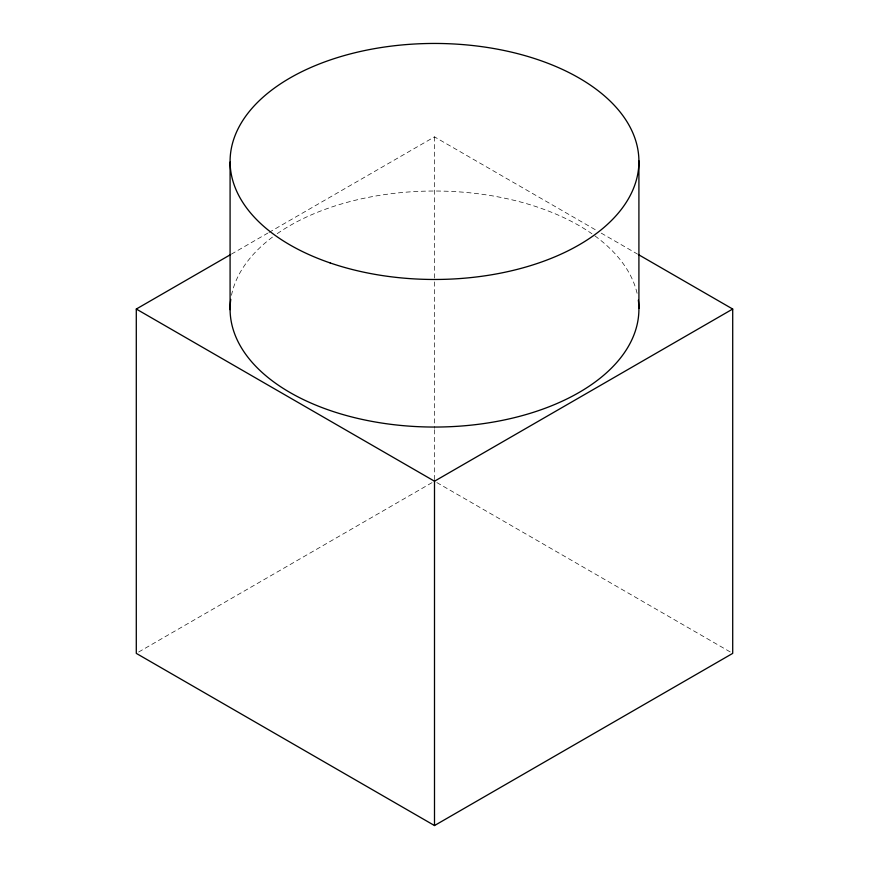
<?xml version="1.0" encoding="UTF-8"?>
<svg xmlns="http://www.w3.org/2000/svg" width="869" height="869" viewBox="0 0 869 869"><rect width="100%" height="100%" fill="white"/><g stroke="black" fill="none" stroke-linecap="round" stroke-linejoin="round"><path stroke-width="0.65" stroke-dasharray="4.34 3.26" d="M231.393 254.139L267.782 233.12M268.955 232.447L434.5 136.867L596.514 230.415M138.638 652.022L432.154 482.567M601.218 233.12L637.607 254.139M436.846 482.567L730.362 652.022M434.5 136.867L434.5 280.568M434.5 281.925L434.5 428.341M434.5 429.699L434.5 481.209M231.48 295.275A204.411 118.01 0 0 1 272.757 236.879M277.222 233.663A204.411 118.01 0 0 1 591.919 233.75M594.907 235.89A204.411 118.01 0 0 1 637.672 296.079"/><path stroke-width="1.3" d="M638.78 254.813L732.708 309.038L732.708 653.379L434.5 825.55L136.292 653.379L136.292 309.038L230.22 254.813M136.292 309.038L434.5 481.209L732.708 309.038M638.911 160.841L638.911 308.419M434.5 481.209L434.5 825.55M230.089 162.09L230.089 309.668M638.335 300.185A204.411 118.01 0 0 1 433.794 427.048A204.411 118.01 0 0 1 230.774 299.37M330.155 262.938A204.411 118.01 0 0 0 638.9 162.894A204.411 118.01 0 0 0 334.456 58.549A204.411 118.01 0 0 0 330.155 262.938"/></g></svg>
